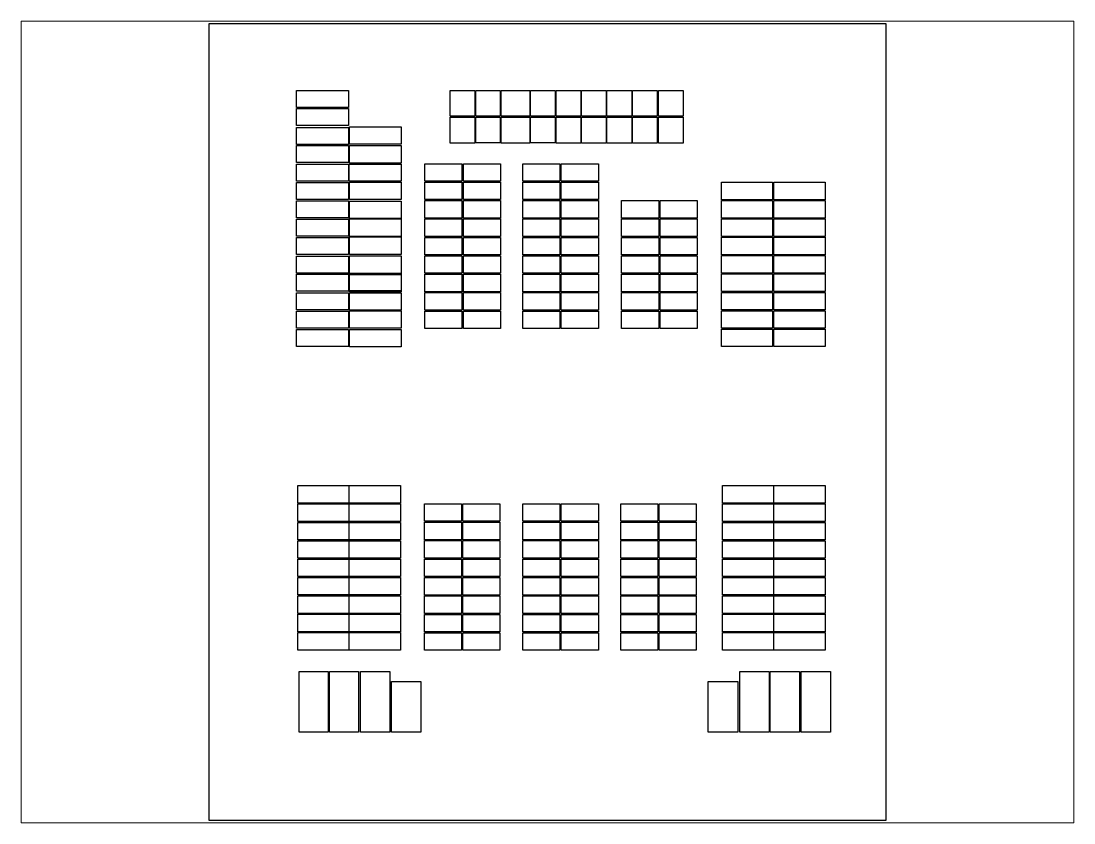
# Paper-space layout 'Layout1' of a CAD drawing. Header units: inches. Extents: x 1.05 to 9.45, y 0.8 to 7.2.
# The model-space entities are those that its viewports show. They can reach past a viewport. Long polylines and large blocks are cut down to what shows.
import ezdxf

# ---------------------------------------------------------------- set-up
doc = ezdxf.new("R2010")
doc.units = ezdxf.units.IN
doc.header["$MEASUREMENT"] = 0
doc.layers.add('border', color=30, linetype='Continuous')
doc.layers.add('plots', color=10, linetype='Continuous')

msp = doc.modelspace()

# ---------------------------------------------------------------- linework, layer by layer
at = {"layer": 'border'}
msp.add_lwpolyline([(0, 5.7308), (4.862, 5.7308), (4.862, 0), (0, 0)], close=True, dxfattribs=at)
at = {"layer": 'plots'}
for points in [[(0.6284, 5.2483), (1.0014, 5.2483), (1.0014, 5.1261), (0.6284, 5.1261)], [(1.732, 5.2483), (1.9084, 5.2483), (1.9084, 5.0629), (1.732, 5.0629)], [(1.9153, 5.2483), (2.0903, 5.2483), (2.0903, 5.0637), (1.9153, 5.0637)], [(2.0975, 5.249), (2.3045, 5.249), (2.3045, 5.0635), (2.0975, 5.0635)], [(2.31, 5.2485), (2.4872, 5.2485), (2.4872, 5.064), (2.31, 5.064)], [(2.4925, 5.2487), (2.6704, 5.2487), (2.6704, 5.0628), (2.4925, 5.0628)], [(2.6749, 5.2487), (2.8528, 5.2487), (2.8528, 5.0628), (2.6749, 5.0628)], [(2.8585, 5.2487), (3.0364, 5.2487), (3.0364, 5.0628), (2.8585, 5.0628)], [(3.0421, 5.2487), (3.22, 5.2487), (3.22, 5.0628), (3.0421, 5.0628)], [(3.2277, 5.2487), (3.4056, 5.2487), (3.4056, 5.0628), (3.2277, 5.0628)], [(0.6284, 5.1182), (1.0014, 5.1182), (1.0014, 4.996), (0.6284, 4.996)], [(1.732, 5.0558), (1.9084, 5.0558), (1.9084, 4.8705), (1.732, 4.8705)], [(1.9153, 5.0558), (2.0903, 5.0558), (2.0903, 4.8713), (1.9153, 4.8713)], [(2.0975, 5.0565), (2.3045, 5.0565), (2.3045, 4.871), (2.0975, 4.871)], [(2.31, 5.056), (2.4872, 5.056), (2.4872, 4.8716), (2.31, 4.8716)], [(2.4925, 5.0563), (2.6704, 5.0563), (2.6704, 4.8704), (2.4925, 4.8704)], [(2.6749, 5.0563), (2.8528, 5.0563), (2.8528, 4.8704), (2.6749, 4.8704)], [(2.8585, 5.0563), (3.0364, 5.0563), (3.0364, 4.8704), (2.8585, 4.8704)], [(3.0421, 5.0563), (3.22, 5.0563), (3.22, 4.8704), (3.0421, 4.8704)], [(3.2277, 5.0563), (3.4056, 5.0563), (3.4056, 4.8704), (3.2277, 4.8704)], [(0.6284, 4.9826), (1.0014, 4.9826), (1.0014, 4.8604), (0.6284, 4.8604)], [(1.0093, 4.9866), (1.3789, 4.9866), (1.3789, 4.8615), (1.0093, 4.8615)], [(0.6284, 4.8542), (1.0014, 4.8542), (1.0014, 4.732), (0.6284, 4.732)], [(1.0093, 4.8523), (1.3789, 4.8523), (1.3789, 4.7273), (1.0093, 4.7273)], [(0.6284, 4.7193), (1.0014, 4.7193), (1.0014, 4.5971), (0.6284, 4.5971)], [(1.0064, 4.7193), (1.3793, 4.7193), (1.3793, 4.5971), (1.0064, 4.5971)], [(1.5487, 4.7225), (1.8153, 4.7225), (1.8153, 4.5966), (1.5487, 4.5966)], [(1.8262, 4.7225), (2.0928, 4.7225), (2.0928, 4.5966), (1.8262, 4.5966)], [(2.2538, 4.7225), (2.5204, 4.7225), (2.5204, 4.5966), (2.2538, 4.5966)], [(2.5299, 4.7225), (2.7965, 4.7225), (2.7965, 4.5966), (2.5299, 4.5966)], [(0.6284, 4.588), (1.0014, 4.588), (1.0014, 4.4658), (0.6284, 4.4658)], [(1.0093, 4.5907), (1.3789, 4.5907), (1.3789, 4.4657), (1.0093, 4.4657)], [(1.5487, 4.59), (1.8153, 4.59), (1.8153, 4.4641), (1.5487, 4.4641)], [(1.8262, 4.59), (2.0928, 4.59), (2.0928, 4.4641), (1.8262, 4.4641)], [(2.2538, 4.59), (2.5204, 4.59), (2.5204, 4.4641), (2.2538, 4.4641)], [(2.5299, 4.59), (2.7965, 4.59), (2.7965, 4.4641), (2.5299, 4.4641)], [(3.6811, 4.5897), (4.0483, 4.5897), (4.0483, 4.4635), (3.6811, 4.4635)], [(4.0584, 4.5897), (4.4255, 4.5897), (4.4255, 4.4635), (4.0584, 4.4635)], [(0.6284, 4.456), (1.0014, 4.456), (1.0014, 4.3338), (0.6284, 4.3338)], [(1.0093, 4.4534), (1.3789, 4.4534), (1.3789, 4.3283), (1.0093, 4.3283)], [(1.5487, 4.4576), (1.8153, 4.4576), (1.8153, 4.3316), (1.5487, 4.3316)], [(1.8262, 4.4576), (2.0928, 4.4576), (2.0928, 4.3316), (1.8262, 4.3316)], [(2.2538, 4.4576), (2.5204, 4.4576), (2.5204, 4.3316), (2.2538, 4.3316)], [(2.5299, 4.4576), (2.7965, 4.4576), (2.7965, 4.3316), (2.5299, 4.3316)], [(2.9638, 4.4576), (3.2305, 4.4576), (3.2305, 4.3316), (2.9638, 4.3316)], [(3.24, 4.4576), (3.5066, 4.4576), (3.5066, 4.3316), (3.24, 4.3316)], [(3.6811, 4.4576), (4.0483, 4.4576), (4.0483, 4.3315), (3.6811, 4.3315)], [(4.0584, 4.4576), (4.4255, 4.4576), (4.4255, 4.3315), (4.0584, 4.3315)], [(0.6284, 4.3244), (1.0014, 4.3244), (1.0014, 4.2022), (0.6284, 4.2022)], [(1.0093, 4.3249), (1.3789, 4.3249), (1.3789, 4.1998), (1.0093, 4.1998)], [(1.5487, 4.3251), (1.8153, 4.3251), (1.8153, 4.1991), (1.5487, 4.1991)], [(1.8262, 4.3251), (2.0928, 4.3251), (2.0928, 4.1991), (1.8262, 4.1991)], [(2.2538, 4.3251), (2.5204, 4.3251), (2.5204, 4.1991), (2.2538, 4.1991)], [(2.5299, 4.3251), (2.7965, 4.3251), (2.7965, 4.1991), (2.5299, 4.1991)], [(2.9638, 4.3251), (3.2305, 4.3251), (3.2305, 4.1991), (2.9638, 4.1991)], [(3.24, 4.3251), (3.5066, 4.3251), (3.5066, 4.1991), (3.24, 4.1991)], [(3.6811, 4.3256), (4.0483, 4.3256), (4.0483, 4.1995), (3.6811, 4.1995)], [(4.0584, 4.3256), (4.4255, 4.3256), (4.4255, 4.1995), (4.0584, 4.1995)], [(0.6284, 4.1914), (1.0014, 4.1914), (1.0014, 4.0692), (0.6284, 4.0692)], [(1.0093, 4.1954), (1.3789, 4.1954), (1.3789, 4.0703), (1.0093, 4.0703)], [(1.5487, 4.1926), (1.8153, 4.1926), (1.8153, 4.0666), (1.5487, 4.0666)], [(1.8262, 4.1926), (2.0928, 4.1926), (2.0928, 4.0666), (1.8262, 4.0666)], [(2.2538, 4.1926), (2.5204, 4.1926), (2.5204, 4.0666), (2.2538, 4.0666)], [(2.5299, 4.1926), (2.7965, 4.1926), (2.7965, 4.0666), (2.5299, 4.0666)], [(2.9638, 4.1926), (3.2305, 4.1926), (3.2305, 4.0666), (2.9638, 4.0666)], [(3.24, 4.1926), (3.5066, 4.1926), (3.5066, 4.0666), (3.24, 4.0666)], [(3.6811, 4.1936), (4.0483, 4.1936), (4.0483, 4.0674), (3.6811, 4.0674)], [(4.0584, 4.1936), (4.4255, 4.1936), (4.4255, 4.0674), (4.0584, 4.0674)], [(0.6284, 4.0584), (1.0014, 4.0584), (1.0014, 3.9362), (0.6284, 3.9362)], [(1.0093, 4.059), (1.3789, 4.059), (1.3789, 3.934), (1.0093, 3.934)], [(1.5487, 4.0601), (1.8153, 4.0601), (1.8153, 3.9342), (1.5487, 3.9342)], [(1.8262, 4.0601), (2.0928, 4.0601), (2.0928, 3.9342), (1.8262, 3.9342)], [(2.2538, 4.0601), (2.5204, 4.0601), (2.5204, 3.9342), (2.2538, 3.9342)], [(2.5299, 4.0601), (2.7965, 4.0601), (2.7965, 3.9342), (2.5299, 3.9342)], [(2.9638, 4.0601), (3.2305, 4.0601), (3.2305, 3.9342), (2.9638, 3.9342)], [(3.24, 4.0601), (3.5066, 4.0601), (3.5066, 3.9342), (3.24, 3.9342)], [(3.6811, 4.0616), (4.0483, 4.0616), (4.0483, 3.9354), (3.6811, 3.9354)], [(4.0584, 4.0616), (4.4255, 4.0616), (4.4255, 3.9354), (4.0584, 3.9354)], [(0.6284, 3.9275), (1.0014, 3.9275), (1.0014, 3.8052), (0.6284, 3.8052)], [(1.0093, 3.9324), (1.3789, 3.9324), (1.3789, 3.8074), (1.0093, 3.8074)], [(1.0093, 3.9256), (1.3789, 3.9256), (1.3789, 3.8006), (1.0093, 3.8006)], [(1.5487, 3.9276), (1.8153, 3.9276), (1.8153, 3.8017), (1.5487, 3.8017)], [(1.8262, 3.9276), (2.0928, 3.9276), (2.0928, 3.8017), (1.8262, 3.8017)], [(2.2538, 3.9276), (2.5204, 3.9276), (2.5204, 3.8017), (2.2538, 3.8017)], [(2.5299, 3.9276), (2.7965, 3.9276), (2.7965, 3.8017), (2.5299, 3.8017)], [(2.9638, 3.9276), (3.2305, 3.9276), (3.2305, 3.8017), (2.9638, 3.8017)], [(3.24, 3.9276), (3.5066, 3.9276), (3.5066, 3.8017), (3.24, 3.8017)], [(3.6811, 3.9296), (4.0483, 3.9296), (4.0483, 3.8034), (3.6811, 3.8034)], [(4.0584, 3.9296), (4.4255, 3.9296), (4.4255, 3.8034), (4.0584, 3.8034)], [(0.6284, 3.794), (1.0014, 3.794), (1.0014, 3.6717), (0.6284, 3.6717)], [(1.0093, 3.794), (1.3789, 3.794), (1.3789, 3.669), (1.0093, 3.669)], [(1.5487, 3.7952), (1.8153, 3.7952), (1.8153, 3.6692), (1.5487, 3.6692)], [(1.8262, 3.7952), (2.0928, 3.7952), (2.0928, 3.6692), (1.8262, 3.6692)], [(2.2538, 3.7952), (2.5204, 3.7952), (2.5204, 3.6692), (2.2538, 3.6692)], [(2.5299, 3.7952), (2.7965, 3.7952), (2.7965, 3.6692), (2.5299, 3.6692)], [(2.9638, 3.7952), (3.2305, 3.7952), (3.2305, 3.6692), (2.9638, 3.6692)], [(3.24, 3.7952), (3.5066, 3.7952), (3.5066, 3.6692), (3.24, 3.6692)], [(3.6811, 3.7975), (4.0483, 3.7975), (4.0483, 3.6714), (3.6811, 3.6714)], [(4.0584, 3.7975), (4.4255, 3.7975), (4.4255, 3.6714), (4.0584, 3.6714)], [(0.6284, 3.6621), (1.0014, 3.6621), (1.0014, 3.5398), (0.6284, 3.5398)], [(1.0093, 3.6655), (1.3789, 3.6655), (1.3789, 3.5404), (1.0093, 3.5404)], [(1.5487, 3.6627), (1.8153, 3.6627), (1.8153, 3.5367), (1.5487, 3.5367)], [(1.8262, 3.6627), (2.0928, 3.6627), (2.0928, 3.5367), (1.8262, 3.5367)], [(2.2538, 3.6627), (2.5204, 3.6627), (2.5204, 3.5367), (2.2538, 3.5367)], [(2.5299, 3.6627), (2.7965, 3.6627), (2.7965, 3.5367), (2.5299, 3.5367)], [(2.9638, 3.6627), (3.2305, 3.6627), (3.2305, 3.5367), (2.9638, 3.5367)], [(3.24, 3.6627), (3.5066, 3.6627), (3.5066, 3.5367), (3.24, 3.5367)], [(3.6811, 3.6655), (4.0483, 3.6655), (4.0483, 3.5394), (3.6811, 3.5394)], [(4.0584, 3.6655), (4.4255, 3.6655), (4.4255, 3.5394), (4.0584, 3.5394)], [(0.6284, 3.531), (1.0014, 3.531), (1.0014, 3.4088), (0.6284, 3.4088)], [(1.0093, 3.53), (1.3789, 3.53), (1.3789, 3.4049), (1.0093, 3.4049)], [(3.6811, 3.5335), (4.0483, 3.5335), (4.0483, 3.4073), (3.6811, 3.4073)], [(4.0584, 3.5335), (4.4255, 3.5335), (4.4255, 3.4073), (4.0584, 3.4073)], [(0.6368, 2.4082), (1.004, 2.4082), (1.004, 2.282), (0.6368, 2.282)], [(1.0069, 2.4082), (1.3741, 2.4082), (1.3741, 2.282), (1.0069, 2.282)], [(3.6883, 2.4082), (4.0554, 2.4082), (4.0554, 2.282), (3.6883, 2.282)], [(4.0584, 2.4082), (4.4255, 2.4082), (4.4255, 2.282), (4.0584, 2.282)], [(0.6368, 2.2762), (1.004, 2.2762), (1.004, 2.15), (0.6368, 2.15)], [(1.0069, 2.2762), (1.3741, 2.2762), (1.3741, 2.15), (1.0069, 2.15)], [(1.5468, 2.2775), (1.8134, 2.2775), (1.8134, 2.1516), (1.5468, 2.1516)], [(1.8229, 2.2775), (2.0895, 2.2775), (2.0895, 2.1516), (1.8229, 2.1516)], [(2.2538, 2.2775), (2.5204, 2.2775), (2.5204, 2.1516), (2.2538, 2.1516)], [(2.5299, 2.2775), (2.7965, 2.2775), (2.7965, 2.1516), (2.5299, 2.1516)], [(2.9573, 2.2775), (3.2239, 2.2775), (3.2239, 2.1516), (2.9573, 2.1516)], [(3.2335, 2.2775), (3.5001, 2.2775), (3.5001, 2.1516), (3.2335, 2.1516)], [(3.6883, 2.2762), (4.0554, 2.2762), (4.0554, 2.15), (3.6883, 2.15)], [(4.0584, 2.2762), (4.4255, 2.2762), (4.4255, 2.15), (4.0584, 2.15)], [(0.6368, 2.1441), (1.004, 2.1441), (1.004, 2.018), (0.6368, 2.018)], [(1.0069, 2.1441), (1.3741, 2.1441), (1.3741, 2.018), (1.0069, 2.018)], [(1.5468, 2.1451), (1.8134, 2.1451), (1.8134, 2.0191), (1.5468, 2.0191)], [(1.8229, 2.1451), (2.0895, 2.1451), (2.0895, 2.0191), (1.8229, 2.0191)], [(2.2538, 2.1451), (2.5204, 2.1451), (2.5204, 2.0191), (2.2538, 2.0191)], [(2.5299, 2.1451), (2.7965, 2.1451), (2.7965, 2.0191), (2.5299, 2.0191)], [(2.9573, 2.1451), (3.2239, 2.1451), (3.2239, 2.0191), (2.9573, 2.0191)], [(3.2335, 2.1451), (3.5001, 2.1451), (3.5001, 2.0191), (3.2335, 2.0191)], [(3.6883, 2.1441), (4.0554, 2.1441), (4.0554, 2.018), (3.6883, 2.018)], [(4.0584, 2.1441), (4.4255, 2.1441), (4.4255, 2.018), (4.0584, 2.018)], [(0.6368, 2.0121), (1.004, 2.0121), (1.004, 1.886), (0.6368, 1.886)], [(1.0069, 2.0121), (1.3741, 2.0121), (1.3741, 1.886), (1.0069, 1.886)], [(1.5468, 2.0126), (1.8134, 2.0126), (1.8134, 1.8866), (1.5468, 1.8866)], [(1.8229, 2.0126), (2.0895, 2.0126), (2.0895, 1.8866), (1.8229, 1.8866)], [(2.2538, 2.0126), (2.5204, 2.0126), (2.5204, 1.8866), (2.2538, 1.8866)], [(2.5299, 2.0126), (2.7965, 2.0126), (2.7965, 1.8866), (2.5299, 1.8866)], [(2.9573, 2.0126), (3.2239, 2.0126), (3.2239, 1.8866), (2.9573, 1.8866)], [(3.2335, 2.0126), (3.5001, 2.0126), (3.5001, 1.8866), (3.2335, 1.8866)], [(3.6883, 2.0121), (4.0554, 2.0121), (4.0554, 1.886), (3.6883, 1.886)], [(4.0584, 2.0121), (4.4255, 2.0121), (4.4255, 1.886), (4.0584, 1.886)], [(0.6368, 1.8801), (1.004, 1.8801), (1.004, 1.7539), (0.6368, 1.7539)], [(1.0069, 1.8801), (1.3741, 1.8801), (1.3741, 1.7539), (1.0069, 1.7539)], [(1.5468, 1.8801), (1.8134, 1.8801), (1.8134, 1.7541), (1.5468, 1.7541)], [(1.8229, 1.8801), (2.0895, 1.8801), (2.0895, 1.7541), (1.8229, 1.7541)], [(2.2538, 1.8801), (2.5204, 1.8801), (2.5204, 1.7541), (2.2538, 1.7541)], [(2.5299, 1.8801), (2.7965, 1.8801), (2.7965, 1.7541), (2.5299, 1.7541)], [(2.9573, 1.8801), (3.2239, 1.8801), (3.2239, 1.7541), (2.9573, 1.7541)], [(3.2335, 1.8801), (3.5001, 1.8801), (3.5001, 1.7541), (3.2335, 1.7541)], [(3.6883, 1.8801), (4.0554, 1.8801), (4.0554, 1.7539), (3.6883, 1.7539)], [(4.0584, 1.8801), (4.4255, 1.8801), (4.4255, 1.7539), (4.0584, 1.7539)], [(0.6368, 1.7481), (1.004, 1.7481), (1.004, 1.6219), (0.6368, 1.6219)], [(1.0069, 1.7481), (1.3741, 1.7481), (1.3741, 1.6219), (1.0069, 1.6219)], [(1.5468, 1.7476), (1.8134, 1.7476), (1.8134, 1.6216), (1.5468, 1.6216)], [(1.8229, 1.7476), (2.0895, 1.7476), (2.0895, 1.6216), (1.8229, 1.6216)], [(2.2538, 1.7476), (2.5204, 1.7476), (2.5204, 1.6216), (2.2538, 1.6216)], [(2.5299, 1.7476), (2.7965, 1.7476), (2.7965, 1.6216), (2.5299, 1.6216)], [(2.9573, 1.7476), (3.2239, 1.7476), (3.2239, 1.6216), (2.9573, 1.6216)], [(3.2335, 1.7476), (3.5001, 1.7476), (3.5001, 1.6216), (3.2335, 1.6216)], [(3.6883, 1.7481), (4.0554, 1.7481), (4.0554, 1.6219), (3.6883, 1.6219)], [(4.0584, 1.7481), (4.4255, 1.7481), (4.4255, 1.6219), (4.0584, 1.6219)], [(0.6368, 1.6161), (1.004, 1.6161), (1.004, 1.4899), (0.6368, 1.4899)], [(1.0069, 1.6161), (1.3741, 1.6161), (1.3741, 1.4899), (1.0069, 1.4899)], [(1.5468, 1.6151), (1.8134, 1.6151), (1.8134, 1.4892), (1.5468, 1.4892)], [(1.8229, 1.6151), (2.0895, 1.6151), (2.0895, 1.4892), (1.8229, 1.4892)], [(2.2538, 1.6151), (2.5204, 1.6151), (2.5204, 1.4892), (2.2538, 1.4892)], [(2.5299, 1.6151), (2.7965, 1.6151), (2.7965, 1.4892), (2.5299, 1.4892)], [(2.9573, 1.6151), (3.2239, 1.6151), (3.2239, 1.4892), (2.9573, 1.4892)], [(3.2335, 1.6151), (3.5001, 1.6151), (3.5001, 1.4892), (3.2335, 1.4892)], [(3.6883, 1.6161), (4.0554, 1.6161), (4.0554, 1.4899), (3.6883, 1.4899)], [(4.0584, 1.6161), (4.4255, 1.6161), (4.4255, 1.4899), (4.0584, 1.4899)], [(0.6368, 1.484), (1.004, 1.484), (1.004, 1.3579), (0.6368, 1.3579)], [(1.0069, 1.484), (1.3741, 1.484), (1.3741, 1.3579), (1.0069, 1.3579)], [(1.5468, 1.4827), (1.8134, 1.4827), (1.8134, 1.3567), (1.5468, 1.3567)], [(1.8229, 1.4827), (2.0895, 1.4827), (2.0895, 1.3567), (1.8229, 1.3567)], [(2.2538, 1.4827), (2.5204, 1.4827), (2.5204, 1.3567), (2.2538, 1.3567)], [(2.5299, 1.4827), (2.7965, 1.4827), (2.7965, 1.3567), (2.5299, 1.3567)], [(2.9573, 1.4827), (3.2239, 1.4827), (3.2239, 1.3567), (2.9573, 1.3567)], [(3.2335, 1.4827), (3.5001, 1.4827), (3.5001, 1.3567), (3.2335, 1.3567)], [(3.6883, 1.484), (4.0554, 1.484), (4.0554, 1.3579), (3.6883, 1.3579)], [(4.0584, 1.484), (4.4255, 1.484), (4.4255, 1.3579), (4.0584, 1.3579)], [(0.6368, 1.352), (1.004, 1.352), (1.004, 1.2259), (0.6368, 1.2259)], [(1.0069, 1.352), (1.3741, 1.352), (1.3741, 1.2259), (1.0069, 1.2259)], [(1.5468, 1.3502), (1.8134, 1.3502), (1.8134, 1.2242), (1.5468, 1.2242)], [(1.8229, 1.3502), (2.0895, 1.3502), (2.0895, 1.2242), (1.8229, 1.2242)], [(2.2538, 1.3502), (2.5204, 1.3502), (2.5204, 1.2242), (2.2538, 1.2242)], [(2.5299, 1.3502), (2.7965, 1.3502), (2.7965, 1.2242), (2.5299, 1.2242)], [(2.9573, 1.3502), (3.2239, 1.3502), (3.2239, 1.2242), (2.9573, 1.2242)], [(3.2335, 1.3502), (3.5001, 1.3502), (3.5001, 1.2242), (3.2335, 1.2242)], [(3.6883, 1.352), (4.0554, 1.352), (4.0554, 1.2259), (3.6883, 1.2259)], [(4.0584, 1.352), (4.4255, 1.352), (4.4255, 1.2259), (4.0584, 1.2259)], [(0.6454, 1.0725), (0.856, 1.0725), (0.856, 0.6347), (0.6454, 0.6347)], [(0.8635, 1.0725), (1.074, 1.0725), (1.074, 0.6347), (0.8635, 0.6347)], [(1.0865, 1.0725), (1.2971, 1.0725), (1.2971, 0.6347), (1.0865, 0.6347)], [(3.8132, 1.0725), (4.0237, 1.0725), (4.0237, 0.6347), (3.8132, 0.6347)], [(4.0312, 1.0725), (4.2418, 1.0725), (4.2418, 0.6347), (4.0312, 0.6347)], [(4.2543, 1.0725), (4.4648, 1.0725), (4.4648, 0.6347), (4.2543, 0.6347)], [(1.3096, 0.9994), (1.5201, 0.9994), (1.5201, 0.6347), (1.3096, 0.6347)], [(3.5861, 0.9997), (3.7987, 0.9997), (3.7987, 0.6346), (3.5861, 0.6346)]]:
    msp.add_lwpolyline(points, close=True, dxfattribs=at)

psp = doc.layouts.get("Layout1")

# ---------------------------------------------------------------- viewports
at = {"layer": '0'}
psp.add_viewport(center=(5.25, 4), size=(8.4, 6.4), view_center_point=(2.431, 2.8654), view_height=5.764717, dxfattribs=at)

doc.saveas('drawing.dxf')
